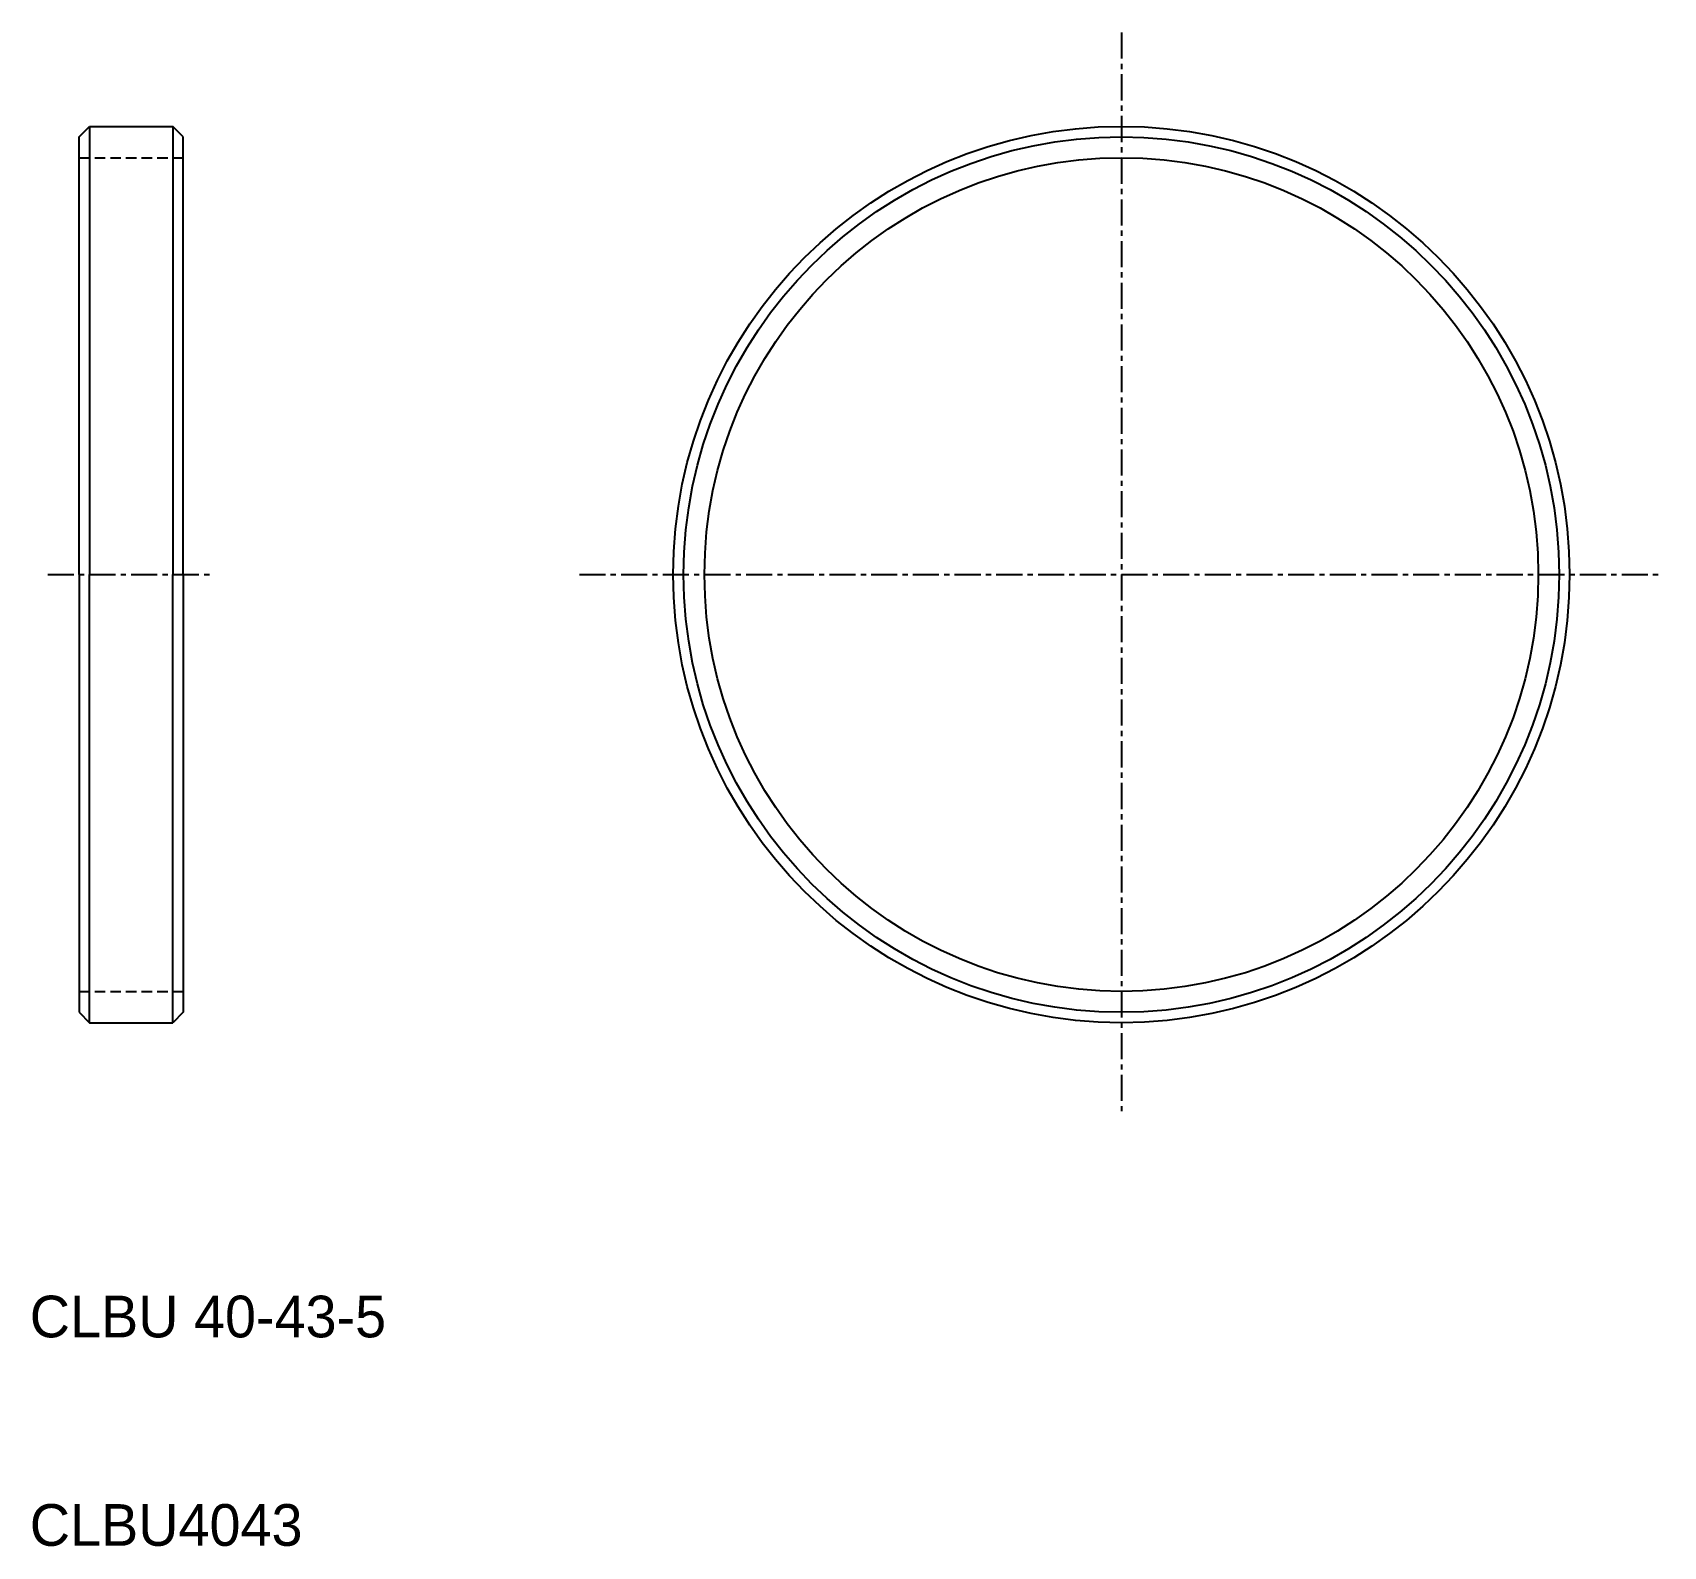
# Model space of a CAD drawing. Extents: x 156.8 to 235, y 75.3 to 147.9.
import ezdxf

# ---------------------------------------------------------------- set-up
doc = ezdxf.new("R2010")
doc.units = 0
doc.linetypes.add('CENTER', pattern=[2, 1.25, -0.25, 0.25, -0.25])
doc.linetypes.add('DASHED', pattern=[0.75, 0.5, -0.25])
doc.layers.get('0').update_dxf_attribs({"linetype": 'CONTINUOUS'})
doc.layers.add('CENTER', color=1, linetype='CENTER')

msp = doc.modelspace()

# ---------------------------------------------------------------- linework, layer by layer
at = {"color": 7, "linetype": 'CONTINUOUS'}
for p, q in [((159.049, 142.938), (159.549, 143.438)), ((159.549, 143.438), (159.549, 121.938)), ((159.549, 143.438), (163.549, 143.438)), ((163.549, 143.438), (163.549, 121.938)), ((164.049, 142.938), (163.549, 143.438)), ((159.049, 121.938), (159.049, 142.938)), ((164.049, 121.938), (164.049, 142.938)), ((159.049, 121.938), (159.049, 100.938)), ((159.549, 100.438), (159.549, 121.938)), ((163.549, 100.438), (163.549, 121.938)), ((164.049, 121.938), (164.049, 100.938)), ((159.049, 100.938), (159.549, 100.438)), ((164.049, 100.938), (163.549, 100.438)), ((159.549, 100.438), (163.549, 100.438))]:
    msp.add_line(p, q, dxfattribs=at)
at = {"color": 3, "linetype": 'DASHED'}
for p, q in [((159.049, 141.938), (164.049, 141.938)), ((159.049, 101.938), (164.049, 101.938))]:
    msp.add_line(p, q, dxfattribs=at)
at = {"color": 7, "linetype": 'CONTINUOUS'}
for radius in [21.5, 21, 20]:
    msp.add_circle((209.049, 121.938), radius, dxfattribs=at)
at = {"layer": 'CENTER'}
for p, q in [((209.049, 147.938), (209.049, 95.938)), ((157.549, 121.938), (165.549, 121.938)), ((183.049, 121.938), (235.049, 121.938))]:
    msp.add_line(p, q, dxfattribs=at)

# ---------------------------------------------------------------- texts
at = {"color": 7, "linetype": 'CONTINUOUS'}
for s, p in [('CLBU 40-43-5', (156.683, 85.341)), ('CLBU4043', (156.683, 75.341))]:
    msp.add_text(s, height=2, dxfattribs=at).set_placement(p)

doc.saveas('drawing.dxf')
